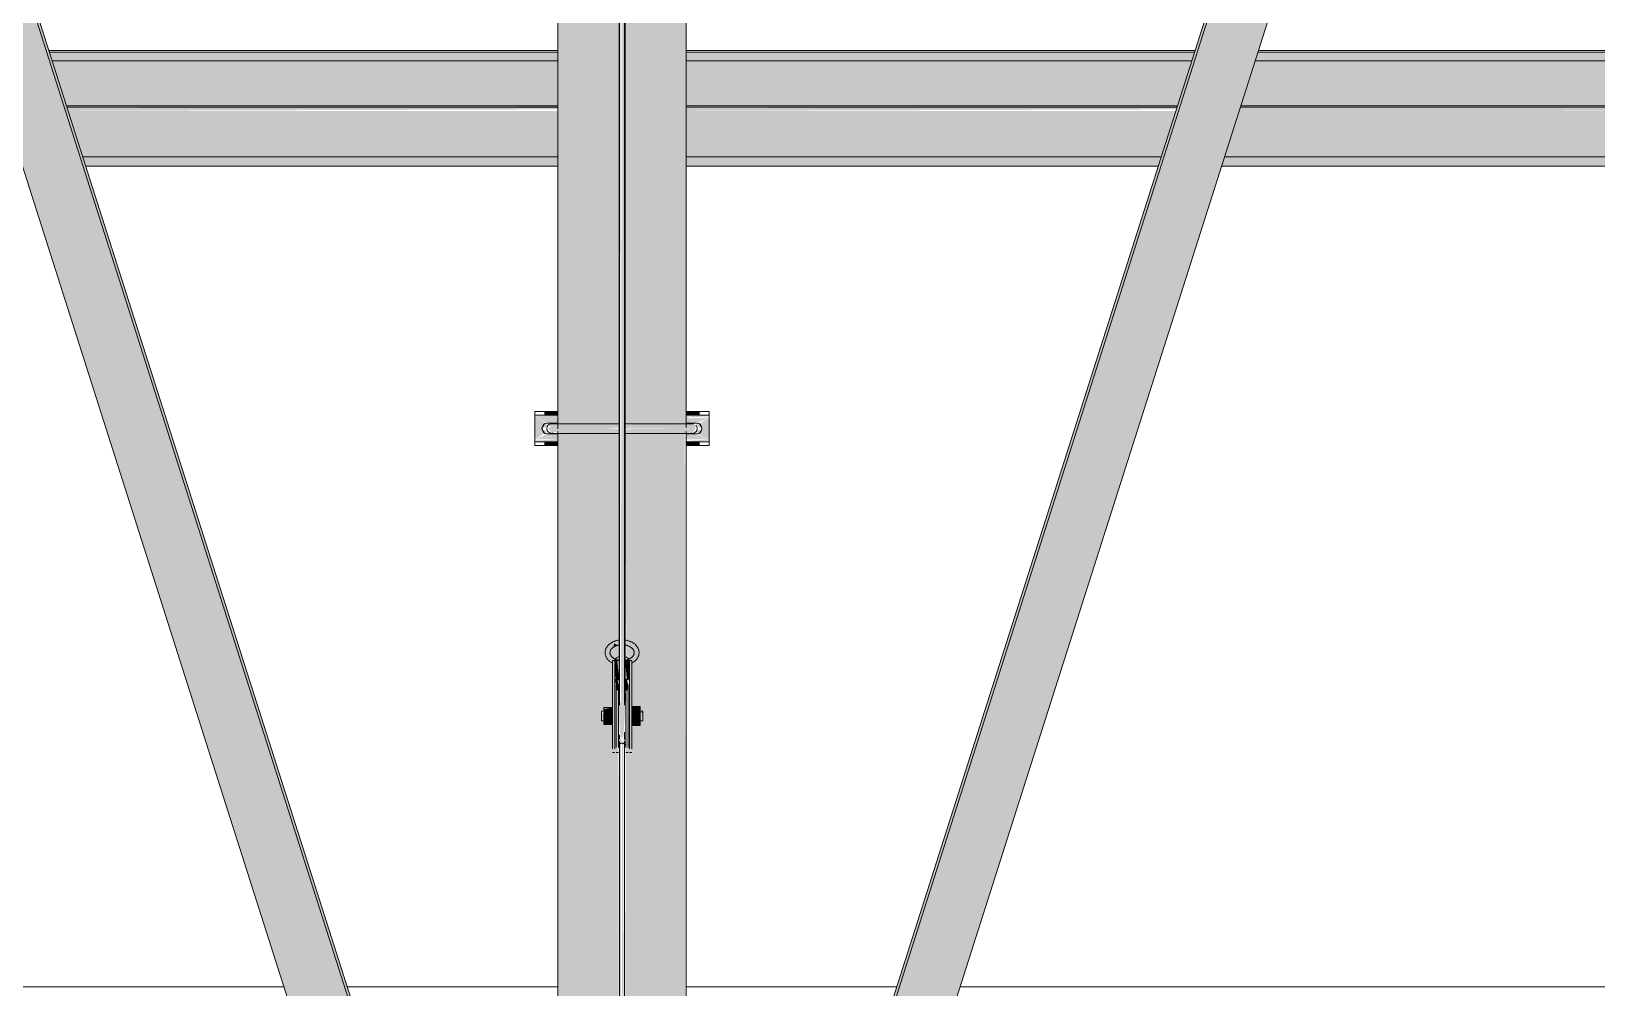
# Model space of a CAD drawing. Header units: inches. Extents: x -54880 to -186, y -265 to 853.
# Drawn here: x -25652.6 to -25571.9, y 196.2 to 245.5 of the extents above; entities that cross this region are included whole.
import ezdxf

# ---------------------------------------------------------------- set-up
doc = ezdxf.new("R2010")
doc.units = ezdxf.units.IN
doc.header["$MEASUREMENT"] = 0
doc.layers.add('Q-SPCQ', color=91, linetype='Continuous', lineweight=9)
doc.layers.add('S-BEAM', color=12, linetype='Continuous', lineweight=9)

# ---------------------------------------------------------------- blocks, each defined once
blk = doc.blocks.new('Girt_Z - 8_D-904143-Section 13')
at = {"layer": 'S-BEAM'}
h = blk.add_hatch(color=256, dxfattribs=at)
h.paths.add_polyline_path([(-22801.255, 243.949), (-22801.255, 244.398), (-22813.89, 244.398), (-22813.89, 243.949), (-22804.378, 243.949)], flags=0)
h.paths.add_polyline_path([(-25906.663, 243.949), (-25885.483, 243.949), (-25885.717, 244.398), (-25940.544, 244.398), (-25940.544, 243.949), (-25906.835, 243.949)], flags=0)
h.paths.add_polyline_path([(-25971.89, 243.949), (-25968.544, 243.949), (-25968.544, 244.398), (-25971.89, 244.398)], flags=0)
h.paths.add_polyline_path([(-22841.89, 243.949), (-22841.89, 244.398), (-23076.89, 244.398), (-23076.89, 243.949), (-22908.055, 243.949)], flags=0)
h.paths.add_polyline_path([(-23094.89, 243.949), (-23094.89, 244.398), (-23366.39, 244.398), (-23366.39, 243.949), (-23184.529, 243.949)], flags=0)
h.paths.add_polyline_path([(-25883.369, 243.949), (-25851.816, 243.949), (-25851.618, 244.398), (-25883.603, 244.398)], flags=0)
h.paths.add_polyline_path([(-23384.39, 243.949), (-23384.39, 244.398), (-23655.89, 244.398), (-23655.89, 243.949), (-23461.003, 243.949)], flags=0)
h.paths.add_polyline_path([(-23673.89, 243.949), (-23673.89, 244.398), (-23945.39, 244.398), (-23945.39, 243.949), (-23737.477, 243.949)], flags=0)
h.paths.add_polyline_path([(-23963.39, 243.949), (-23963.39, 244.398), (-24234.89, 244.398), (-24234.89, 243.949), (-24013.951, 243.949)], flags=0)
h.paths.add_polyline_path([(-24252.89, 243.949), (-24252.89, 244.398), (-24524.39, 244.398), (-24524.39, 243.949), (-24290.425, 243.949)], flags=0)
h.paths.add_polyline_path([(-25815.703, 243.949), (-25785.394, 243.949), (-25785.721, 244.398), (-25815.703, 244.398), (-25815.703, 244.214)], flags=0)
h.paths.add_polyline_path([(-24542.39, 243.949), (-24542.39, 244.398), (-24693.063, 244.398), (-24693.297, 243.949), (-24566.899, 243.949)], flags=0)
h.paths.add_polyline_path([(-24695.412, 243.949), (-24695.178, 244.398), (-24756.356, 244.398), (-24756.369, 243.949), (-24705.136, 243.949)], flags=0)
h.paths.add_polyline_path([(-25785.008, 243.949), (-25716.167, 243.949), (-25715.573, 244.398), (-25785.335, 244.398)], flags=0)
h.paths.add_polyline_path([(-24763.078, 243.949), (-24763.078, 244.398), (-24793.059, 244.398), (-24793.386, 243.949), (-24765.615, 243.949)], flags=0)
h.paths.add_polyline_path([(-24793.772, 243.949), (-24793.446, 244.398), (-24813.89, 244.398), (-24813.89, 243.949), (-24808.814, 243.949)], flags=0)
h.paths.add_polyline_path([(-24831.89, 243.949), (-24831.89, 244.398), (-24863.208, 244.398), (-24862.613, 243.949), (-24843.373, 243.949)], flags=0)
h.paths.add_polyline_path([(-25715.753, 243.949), (-25700.39, 243.949), (-25700.39, 244.398), (-25715.158, 244.398)], flags=0)
h.paths.add_polyline_path([(-24863.028, 243.949), (-24863.622, 244.398), (-24923.815, 244.398), (-24923.958, 243.949), (-24911.69, 243.949)], flags=0)
h.paths.add_polyline_path([(-25682.39, 243.949), (-25654.822, 243.949), (-25654.966, 244.398), (-25682.39, 244.398)], flags=0)
h.paths.add_polyline_path([(-25651.551, 243.949), (-25625.486, 243.949), (-25625.486, 244.398), (-25651.694, 244.398)], flags=0)
h.paths.add_polyline_path([(-25618.861, 243.949), (-25592.797, 243.949), (-25592.654, 244.398), (-25618.861, 244.398)], flags=0)
h.paths.add_polyline_path([(-25577.736, 243.949), (-25410.89, 243.949), (-25410.89, 244.398), (-25589.382, 244.398), (-25589.526, 243.949), (-25580.582, 243.949)], flags=0)
h.paths.add_polyline_path([(-24927.229, 243.949), (-24927.086, 244.398), (-24953.294, 244.398), (-24953.294, 243.949), (-24947.051, 243.949)], flags=0)
h.paths.add_polyline_path([(-24959.919, 243.949), (-24959.919, 244.398), (-24986.127, 244.398), (-24985.984, 243.949), (-24964.331, 243.949)], flags=0)
h.paths.add_polyline_path([(-25392.89, 243.949), (-25121.39, 243.949), (-25121.39, 244.398), (-25392.89, 244.398)], flags=0)
h.paths.add_polyline_path([(-25103.39, 243.949), (-24989.255, 243.949), (-24989.398, 244.398), (-25103.39, 244.398)], flags=0)
h = blk.add_hatch(color=256, dxfattribs=at)
h.paths.add_polyline_path([(-25971.89, 241.629), (-25968.544, 241.629), (-25968.544, 243.949), (-25971.89, 243.949), (-25971.89, 241.963)], flags=0)
h.paths.add_polyline_path([(-25940.544, 241.629), (-25884.274, 241.629), (-25885.483, 243.949), (-25940.544, 243.949), (-25940.544, 243)], flags=0)
h.paths.add_polyline_path([(-25882.16, 241.629), (-25852.777, 241.629), (-25852.193, 243.095), (-25851.816, 243.949), (-25883.369, 243.949)], flags=0)
h.paths.add_polyline_path([(-25815.703, 241.629), (-25783.707, 241.629), (-25785.394, 243.949), (-25815.703, 243.949)], flags=0)
h.paths.add_polyline_path([(-25783.32, 241.629), (-25719.237, 241.629), (-25716.167, 243.949), (-25785.008, 243.949)], flags=0)
h.paths.add_polyline_path([(-24524.39, 241.629), (-24252.89, 241.629), (-24252.89, 243.949), (-24524.39, 243.949)], flags=0)
h.paths.add_polyline_path([(-24542.39, 241.629), (-24542.39, 243.949), (-24693.297, 243.949), (-24694.506, 241.629), (-24566.899, 241.629)], flags=0)
h.paths.add_polyline_path([(-25718.823, 241.629), (-25700.39, 241.629), (-25700.39, 243.949), (-25715.753, 243.949)], flags=0)
h.paths.add_polyline_path([(-25682.39, 241.629), (-25654.082, 241.629), (-25654.822, 243.949), (-25682.39, 243.949)], flags=0)
h.paths.add_polyline_path([(-24696.62, 241.629), (-24695.412, 243.949), (-24756.369, 243.949), (-24756.435, 241.629), (-24705.136, 241.629)], flags=0)
h.paths.add_polyline_path([(-25650.811, 241.629), (-25625.486, 241.629), (-25625.486, 243.949), (-25651.551, 243.949)], flags=0)
h.paths.add_polyline_path([(-25618.861, 241.629), (-25593.537, 241.629), (-25592.797, 243.949), (-25618.861, 243.949)], flags=0)
h.paths.add_polyline_path([(-25577.736, 241.629), (-25410.89, 241.629), (-25410.89, 243.949), (-25589.526, 243.949), (-25590.266, 241.629), (-25580.582, 241.629)], flags=0)
h.paths.add_polyline_path([(-24763.078, 241.629), (-24763.078, 243.949), (-24793.386, 243.949), (-24795.074, 241.629), (-24765.615, 241.629)], flags=0)
h.paths.add_polyline_path([(-24795.46, 241.629), (-24793.772, 243.949), (-24813.89, 243.949), (-24813.89, 241.629), (-24808.814, 241.629)], flags=0)
h.paths.add_polyline_path([(-25392.89, 241.629), (-25121.39, 241.629), (-25121.39, 243.949), (-25392.89, 243.949)], flags=0)
h.paths.add_polyline_path([(-24831.89, 241.629), (-24831.89, 243.949), (-24862.613, 243.949), (-24859.543, 241.629), (-24843.373, 241.629)], flags=0)
h.paths.add_polyline_path([(-25103.39, 241.629), (-24988.515, 241.629), (-24989.255, 243.949), (-25103.39, 243.949)], flags=0)
h.paths.add_polyline_path([(-24985.244, 241.629), (-24959.919, 241.629), (-24959.919, 243.949), (-24985.984, 243.949)], flags=0)
h.paths.add_polyline_path([(-24859.958, 241.629), (-24863.028, 243.949), (-24923.958, 243.949), (-24924.698, 241.629), (-24911.69, 241.629)], flags=0)
h.paths.add_polyline_path([(-24953.294, 241.629), (-24927.969, 241.629), (-24927.229, 243.949), (-24953.294, 243.949)], flags=0)
h.paths.add_polyline_path([(-24234.89, 241.629), (-23963.39, 241.629), (-23963.39, 243.949), (-24234.89, 243.949)], flags=0)
h.paths.add_polyline_path([(-22801.255, 241.629), (-22801.255, 243.949), (-22813.89, 243.949), (-22813.89, 241.629), (-22804.378, 241.629)], flags=0)
h.paths.add_polyline_path([(-22841.89, 241.629), (-22841.89, 243.949), (-23076.89, 243.949), (-23076.89, 241.629), (-22908.055, 241.629)], flags=0)
h.paths.add_polyline_path([(-23094.89, 241.629), (-23094.89, 243.949), (-23366.39, 243.949), (-23366.39, 241.629), (-23184.529, 241.629)], flags=0)
h.paths.add_polyline_path([(-23384.39, 241.629), (-23384.39, 243.949), (-23655.89, 243.949), (-23655.89, 241.629), (-23461.003, 241.629)], flags=0)
h.paths.add_polyline_path([(-23673.89, 241.629), (-23673.89, 243.949), (-23945.39, 243.949), (-23945.39, 241.629), (-23737.477, 241.629)], flags=0)
h = blk.add_hatch(color=256, dxfattribs=at)
h.paths.add_polyline_path([(-24959.919, 241.367), (-24959.919, 241.555), (-24985.204, 241.504), (-24985.16, 241.367), (-24964.331, 241.367)], flags=0)
h.paths.add_polyline_path([(-25968.544, 241.367), (-25968.544, 241.555), (-25971.89, 241.524), (-25971.89, 241.367)], flags=0)
h.paths.add_polyline_path([(-25940.544, 241.367), (-25884.182, 241.451), (-25884.236, 241.555), (-25940.544, 241.523), (-25940.544, 241.452)], flags=0)
h.paths.add_polyline_path([(-22801.255, 241.367), (-22801.255, 241.555), (-22813.89, 241.53), (-22813.89, 241.367), (-22804.378, 241.367)], flags=0)
h.paths.add_polyline_path([(-25882.024, 241.367), (-25852.837, 241.45), (-25852.888, 241.555), (-25882.105, 241.522), (-25882.067, 241.451)], flags=0)
h.paths.add_polyline_path([(-22841.89, 241.367), (-22841.89, 241.555), (-23076.89, 241.53), (-23076.89, 241.367), (-22908.055, 241.367)], flags=0)
h.paths.add_polyline_path([(-25815.703, 241.367), (-25783.575, 241.448), (-25783.653, 241.555), (-25815.703, 241.521), (-25815.703, 241.449)], flags=0)
h.paths.add_polyline_path([(-23094.89, 241.367), (-23094.89, 241.555), (-23366.39, 241.472), (-23366.39, 241.367), (-23184.529, 241.367)], flags=0)
h.paths.add_polyline_path([(-25783.13, 241.367), (-25719.479, 241.446), (-25719.335, 241.555), (-25783.241, 241.52), (-25783.189, 241.448)], flags=0)
h.paths.add_polyline_path([(-23384.39, 241.367), (-23384.39, 241.555), (-23655.89, 241.478), (-23655.89, 241.367), (-23461.003, 241.367)], flags=0)
h.paths.add_polyline_path([(-25719.169, 241.367), (-25700.39, 241.446), (-25700.39, 241.555), (-25718.968, 241.519), (-25719.064, 241.446)], flags=0)
h.paths.add_polyline_path([(-23673.89, 241.367), (-23673.89, 241.555), (-23945.39, 241.484), (-23945.39, 241.367), (-23737.477, 241.367)], flags=0)
h.paths.add_polyline_path([(-25682.39, 241.367), (-25654.024, 241.445), (-25654.059, 241.555), (-25682.39, 241.518), (-25682.39, 241.445)], flags=0)
h.paths.add_polyline_path([(-25650.728, 241.367), (-25625.486, 241.444), (-25625.486, 241.555), (-25650.776, 241.518), (-25650.752, 241.444)], flags=0)
h.paths.add_polyline_path([(-25618.861, 241.367), (-25593.596, 241.443), (-25593.56, 241.555), (-25618.861, 241.517), (-25618.861, 241.444)], flags=0)
h.paths.add_polyline_path([(-25577.736, 241.367), (-25410.89, 241.438), (-25410.89, 241.555), (-25590.301, 241.516), (-25590.349, 241.367), (-25580.582, 241.367)], flags=0)
h.paths.add_polyline_path([(-23963.39, 241.367), (-23963.39, 241.555), (-24234.89, 241.49), (-24234.89, 241.367), (-24013.951, 241.367)], flags=0)
h.paths.add_polyline_path([(-25392.89, 241.367), (-25121.39, 241.43), (-25121.39, 241.555), (-25392.89, 241.512), (-25392.89, 241.438)], flags=0)
h.paths.add_polyline_path([(-25103.39, 241.367), (-24988.45, 241.427), (-24988.491, 241.555), (-25103.39, 241.507), (-25103.39, 241.43)], flags=0)
h.paths.add_polyline_path([(-24252.89, 241.367), (-24252.89, 241.555), (-24524.39, 241.495), (-24524.39, 241.367), (-24290.425, 241.367)], flags=0)
h.paths.add_polyline_path([(-24953.294, 241.367), (-24928.034, 241.425), (-24927.993, 241.555), (-24953.294, 241.504), (-24953.294, 241.426)], flags=0)
h.paths.add_polyline_path([(-24924.782, 241.367), (-24859.686, 241.423), (-24859.86, 241.555), (-24924.738, 241.503), (-24924.763, 241.425)], flags=0)
h.paths.add_polyline_path([(-24542.39, 241.367), (-24542.39, 241.555), (-24694.574, 241.499), (-24694.642, 241.367), (-24566.899, 241.367)], flags=0)
h.paths.add_polyline_path([(-24859.197, 241.367), (-24831.89, 241.422), (-24831.89, 241.555), (-24859.375, 241.502), (-24859.271, 241.423)], flags=0)
h.paths.add_polyline_path([(-24813.89, 241.367), (-24795.611, 241.421), (-24795.514, 241.555), (-24813.89, 241.501), (-24813.89, 241.422)], flags=0)
h.paths.add_polyline_path([(-24795.264, 241.367), (-24763.078, 241.421), (-24763.078, 241.555), (-24795.167, 241.501), (-24795.225, 241.421)], flags=0)
h.paths.add_polyline_path([(-24755.313, 241.367), (-24696.73, 241.419), (-24696.659, 241.555), (-24756.439, 241.5), (-24756.443, 241.367), (-24755.568, 241.367)], flags=0)
h = blk.add_hatch(color=256, dxfattribs=at)
h.paths.add_polyline_path([(-25410.89, 239), (-25410.89, 241.367), (-25590.349, 241.367), (-25591.104, 239), (-25534.558, 239)], flags=0)
h.paths.add_polyline_path([(-24987.677, 239), (-24988.431, 241.367), (-25103.39, 241.367), (-25103.39, 239), (-24998.199, 239)], flags=0)
h.paths.add_polyline_path([(-25968.544, 239), (-25968.544, 241.367), (-25971.89, 241.367), (-25971.89, 239)], flags=0)
h.paths.add_polyline_path([(-25940.544, 239), (-25882.905, 239), (-25884.138, 241.367), (-25940.544, 241.367), (-25940.544, 239.083)], flags=0)
h.paths.add_polyline_path([(-25121.39, 239), (-25121.39, 241.367), (-25392.89, 241.367), (-25392.89, 239), (-25258.084, 239)], flags=0)
h.paths.add_polyline_path([(-24984.405, 239), (-24959.919, 239), (-24959.919, 241.367), (-24985.16, 241.367)], flags=0)
h.paths.add_polyline_path([(-24953.294, 239), (-24928.808, 239), (-24928.053, 241.367), (-24953.294, 241.367)], flags=0)
h.paths.add_polyline_path([(-25594.375, 239), (-25593.62, 241.367), (-25618.861, 241.367), (-25618.861, 239), (-25603.677, 239)], flags=0)
h.paths.add_polyline_path([(-24925.537, 239), (-24856.479, 239), (-24859.612, 241.367), (-24924.782, 241.367)], flags=0)
h.paths.add_polyline_path([(-25880.791, 239), (-25853.658, 239), (-25852.921, 241.367), (-25882.024, 241.367)], flags=0)
h.paths.add_polyline_path([(-25625.486, 239), (-25625.486, 241.367), (-25650.728, 241.367), (-25649.973, 239), (-25629.596, 239)], flags=0)
h.paths.add_polyline_path([(-24524.39, 239), (-24252.89, 239), (-24252.89, 241.367), (-24524.39, 241.367)], flags=0)
h.paths.add_polyline_path([(-24542.39, 239), (-24542.39, 241.367), (-24694.642, 241.367), (-24695.875, 239), (-24566.899, 239)], flags=0)
h.paths.add_polyline_path([(-25822.601, 239), (-25822.328, 239.045), (-25822.328, 239.323), (-25822.571, 239.045)], flags=0)
h.paths.add_polyline_path([(-25815.703, 239), (-25781.795, 239), (-25783.517, 241.367), (-25815.703, 241.367), (-25815.703, 240.51)], flags=0)
h.paths.add_polyline_path([(-24697.99, 239), (-24696.757, 241.367), (-24756.443, 241.367), (-24756.453, 239), (-24705.136, 239)], flags=0)
h.paths.add_polyline_path([(-25781.408, 239), (-25722.716, 239), (-25719.584, 241.367), (-25783.13, 241.367)], flags=0)
h.paths.add_polyline_path([(-24763.078, 239), (-24763.078, 241.367), (-24795.264, 241.367), (-24796.986, 239), (-24765.615, 239)], flags=0)
h.paths.add_polyline_path([(-24797.372, 239), (-24795.65, 241.367), (-24813.89, 241.367), (-24813.89, 239), (-24808.814, 239)], flags=0)
h.paths.add_polyline_path([(-24831.89, 239), (-24831.89, 241.367), (-24859.197, 241.367), (-24856.065, 239), (-24843.373, 239)], flags=0)
h.paths.add_polyline_path([(-25722.301, 239), (-25700.39, 239), (-25700.39, 241.367), (-25719.169, 241.367)], flags=0)
h.paths.add_polyline_path([(-25682.39, 239), (-25653.244, 239), (-25653.999, 241.367), (-25682.39, 241.367)], flags=0)
h.paths.add_polyline_path([(-24234.89, 239), (-23963.39, 239), (-23963.39, 241.367), (-24234.89, 241.367)], flags=0)
h.paths.add_polyline_path([(-23945.39, 239), (-23673.89, 239), (-23673.89, 241.367), (-23945.39, 241.367)], flags=0)
h.paths.add_polyline_path([(-23655.89, 239), (-23384.39, 239), (-23384.39, 241.367), (-23655.89, 241.367)], flags=0)
h.paths.add_polyline_path([(-22801.255, 239), (-22801.255, 241.367), (-22813.89, 241.367), (-22813.89, 239), (-22804.378, 239)], flags=0)
h.paths.add_polyline_path([(-23366.39, 239), (-23094.89, 239), (-23094.89, 241.367), (-23366.39, 241.367)], flags=0)
h.paths.add_polyline_path([(-23076.89, 239), (-22841.89, 239), (-22841.89, 241.367), (-23076.89, 241.367)], flags=0)
h = blk.add_hatch(color=256, dxfattribs=at)
h.paths.add_polyline_path([(-25625.486, 241.555), (-25625.486, 241.629), (-25629.596, 241.555)], flags=0)
h.paths.add_polyline_path([(-25700.39, 241.555), (-25700.39, 241.629), (-25707.355, 241.555)], flags=0)
h.paths.add_polyline_path([(-25719.335, 241.555), (-25719.237, 241.629), (-25741.914, 241.555)], flags=0)
h.paths.add_polyline_path([(-25783.653, 241.555), (-25783.707, 241.629), (-25810.212, 241.555)], flags=0)
h.paths.add_polyline_path([(-24542.39, 241.555), (-24542.39, 241.629), (-24566.899, 241.555)], flags=0)
h.paths.add_polyline_path([(-22801.255, 241.555), (-22801.255, 241.629), (-22804.378, 241.555)], flags=0)
h.paths.add_polyline_path([(-22841.89, 241.555), (-22841.89, 241.629), (-22908.055, 241.555)], flags=0)
h = blk.add_hatch(color=256, dxfattribs=at)
h.paths.add_polyline_path([(-25121.39, 238.518), (-25121.39, 239), (-25392.89, 239), (-25392.89, 238.518), (-25258.084, 238.518)], flags=0)
h.paths.add_polyline_path([(-25001.045, 238.518), (-24987.523, 238.518), (-24987.677, 239), (-25103.39, 239), (-25103.39, 238.518)], flags=0)
h.paths.add_polyline_path([(-25971.89, 238.518), (-25968.544, 238.518), (-25968.544, 239), (-25971.89, 239), (-25971.89, 238.632)], flags=0)
h.paths.add_polyline_path([(-25940.544, 238.518), (-25882.654, 238.518), (-25882.905, 239), (-25940.544, 239)], flags=0)
h.paths.add_polyline_path([(-25410.89, 238.518), (-25410.89, 239), (-25591.104, 239), (-25591.258, 238.518), (-25534.558, 238.518)], flags=0)
h.paths.add_polyline_path([(-24984.252, 238.518), (-24959.919, 238.518), (-24959.919, 239), (-24984.405, 239)], flags=0)
h.paths.add_polyline_path([(-24953.294, 238.518), (-24928.962, 238.518), (-24928.808, 239), (-24953.294, 239)], flags=0)
h.paths.add_polyline_path([(-25594.529, 238.518), (-25594.375, 239), (-25618.861, 239), (-25618.861, 238.518), (-25603.677, 238.518)], flags=0)
h.paths.add_polyline_path([(-25880.54, 238.518), (-25853.82, 238.518), (-25853.658, 239), (-25880.791, 239)], flags=0)
h.paths.add_polyline_path([(-24925.69, 238.518), (-24855.841, 238.518), (-24856.479, 239), (-24925.537, 239)], flags=0)
h.paths.add_polyline_path([(-25625.486, 238.518), (-25625.486, 239), (-25649.973, 239), (-25649.819, 238.518), (-25629.596, 238.518)], flags=0)
h.paths.add_polyline_path([(-24524.39, 238.518), (-24252.89, 238.518), (-24252.89, 239), (-24524.39, 239)], flags=0)
h.paths.add_polyline_path([(-25822.328, 238.518), (-25822.328, 239), (-25822.601, 239), (-25822.923, 238.518), (-25822.571, 238.518)], flags=0)
h.paths.add_polyline_path([(-24542.39, 238.518), (-24542.39, 239), (-24695.875, 239), (-24696.127, 238.518), (-24566.899, 238.518)], flags=0)
h.paths.add_polyline_path([(-25815.703, 238.518), (-25781.444, 238.518), (-25781.795, 239), (-25815.703, 239)], flags=0)
h.paths.add_polyline_path([(-24698.241, 238.518), (-24697.99, 239), (-24756.453, 239), (-24756.453, 238.518), (-24705.136, 238.518)], flags=0)
h.paths.add_polyline_path([(-25781.058, 238.518), (-25723.354, 238.518), (-25722.716, 239), (-25781.408, 239)], flags=0)
h.paths.add_polyline_path([(-24763.078, 238.518), (-24763.078, 239), (-24796.986, 239), (-24797.336, 238.518), (-24765.615, 238.518)], flags=0)
h.paths.add_polyline_path([(-24797.723, 238.518), (-24797.372, 239), (-24813.89, 239), (-24813.89, 238.518), (-24808.814, 238.518)], flags=0)
h.paths.add_polyline_path([(-24831.89, 238.518), (-24831.89, 239), (-24856.065, 239), (-24855.427, 238.518), (-24843.373, 238.518)], flags=0)
h.paths.add_polyline_path([(-25722.939, 238.518), (-25700.39, 238.518), (-25700.39, 239), (-25722.301, 239)], flags=0)
h.paths.add_polyline_path([(-25682.39, 238.518), (-25653.09, 238.518), (-25653.244, 239), (-25682.39, 239)], flags=0)
h.paths.add_polyline_path([(-24234.89, 238.518), (-23963.39, 238.518), (-23963.39, 239), (-24234.89, 239)], flags=0)
h.paths.add_polyline_path([(-23945.39, 238.518), (-23673.89, 238.518), (-23673.89, 239), (-23945.39, 239)], flags=0)
h.paths.add_polyline_path([(-23655.89, 238.518), (-23384.39, 238.518), (-23384.39, 239), (-23655.89, 239)], flags=0)
h.paths.add_polyline_path([(-23366.39, 238.518), (-23094.89, 238.518), (-23094.89, 239), (-23366.39, 239)], flags=0)
h.paths.add_polyline_path([(-23076.89, 238.518), (-22841.89, 238.518), (-22841.89, 239), (-23076.89, 239)], flags=0)
h.paths.add_polyline_path([(-22813.89, 238.518), (-22801.255, 238.518), (-22801.255, 239), (-22813.89, 239)], flags=0)
for p, q in [((-25625.486, 244.482), (-25651.721, 244.482)), ((-25625.486, 244.398), (-25651.694, 244.398)), ((-25625.486, 243.949), (-25651.551, 243.949)), ((-25592.627, 244.482), (-25618.861, 244.482)), ((-25592.654, 244.398), (-25618.861, 244.398)), ((-25592.797, 243.949), (-25618.861, 243.949)), ((-25410.89, 243.949), (-25589.526, 243.949)), ((-25410.89, 244.398), (-25589.382, 244.398)), ((-25410.89, 244.482), (-25589.356, 244.482)), ((-25625.486, 241.629), (-25650.811, 241.629)), ((-25625.486, 241.555), (-25650.787, 241.555)), ((-25593.537, 241.629), (-25618.861, 241.629)), ((-25593.56, 241.555), (-25618.861, 241.555)), ((-25410.89, 241.555), (-25590.289, 241.555)), ((-25410.89, 241.629), (-25590.266, 241.629)), ((-25649.973, 239), (-25625.486, 239)), ((-25618.861, 239), (-25594.375, 239)), ((-25591.104, 239), (-25410.89, 239)), ((-25625.486, 238.518), (-25649.819, 238.518)), ((-25594.529, 238.518), (-25618.861, 238.518)), ((-25410.89, 238.518), (-25591.258, 238.518))]:
    blk.add_line(p, q, dxfattribs=at)
blk = doc.blocks.new('Girt_Z - 8_D-V12-Section 13')
at = {"layer": 'S-BEAM'}
for p, q in [((-25639.605, 196.232), (-25682.39, 196.232)), ((-25625.486, 196.232), (-25636.333, 196.232)), ((-25608.014, 196.232), (-25618.861, 196.232)), ((-25410.89, 196.232), (-25604.743, 196.232))]:
    blk.add_line(p, q, dxfattribs=at)
blk = doc.blocks.new('Basketball_Backstop-Performance_Sports_Systems-3103-Ceiling_Hung - 27_-0_ to 27_-11 7_8_-652462-Section 13')
at = {"layer": 'Q-SPCQ'}
h = blk.add_hatch(color=256, dxfattribs=at)
h.paths.add_polyline_path([(-25627.273, 157.563), (-25625.39, 157.563), (-25625.39, 160.188), (-25628.11, 160.188)], flags=0)
h.paths.add_polyline_path([(-25629.425, 164.313), (-25626.288, 164.313), (-25663.62, 281.375), (-25664.812, 281.375), (-25665.504, 279.828), (-25666.078, 279.242), (-25629.596, 164.849)], flags=0)
for points in [[(-25626.288, 164.313), (-25626.154, 164.313), (-25663.487, 281.375), (-25663.62, 281.375), (-25626.663, 165.49)], [(-25618.194, 164.313), (-25618.06, 164.313), (-25580.727, 281.375), (-25580.861, 281.375), (-25617.818, 165.49)], [(-25626.174, 225.687), (-25625.486, 225.687), (-25625.486, 225.875), (-25626.174, 225.875)], [(-25618.174, 225.687), (-25618.174, 225.875), (-25618.861, 225.875), (-25618.861, 225.687)], [(-25626.174, 224.125), (-25625.486, 224.125), (-25625.486, 224.312), (-25626.174, 224.312)], [(-25618.174, 224.125), (-25618.174, 224.312), (-25618.861, 224.312), (-25618.861, 224.125)], [(-25622.611, 213.766), (-25622.39, 213.831), (-25622.579, 213.933)], [(-25622.544, 211.919), (-25622.544, 213.056), (-25622.669, 213.056), (-25622.669, 211.919)], [(-25621.794, 211.919), (-25621.669, 211.919), (-25621.669, 213.056), (-25621.794, 213.056), (-25621.794, 212.377)], [(-25622.544, 208.574), (-25622.544, 211.694), (-25622.669, 211.694), (-25622.669, 208.574)], [(-25622.356, 211.509), (-25622.356, 211.807), (-25622.481, 211.807), (-25622.481, 211.509)], [(-25622.481, 208.559), (-25622.356, 208.559), (-25622.356, 211.509), (-25622.481, 211.509), (-25622.481, 208.857)], [(-25622.044, 211.435), (-25622.013, 211.482), (-25622.044, 211.482)], [(-25621.856, 211.509), (-25621.856, 211.807), (-25621.981, 211.807), (-25621.981, 211.509)], [(-25621.981, 208.559), (-25621.856, 208.559), (-25621.856, 211.509), (-25621.981, 211.509), (-25621.981, 208.857)], [(-25621.669, 208.574), (-25621.669, 211.694), (-25621.794, 211.694), (-25621.794, 208.574)], [(-25622.325, 210.936), (-25622.294, 210.944), (-25622.325, 210.944)], [(-25621.231, 210.314), (-25621.231, 210.671), (-25621.669, 210.671), (-25621.669, 210.314)], [(-25622.669, 210.183), (-25622.669, 210.621), (-25623.106, 210.554), (-25623.106, 210.183)], [(-25623.106, 209.746), (-25622.669, 209.746), (-25622.693, 210.183), (-25623.106, 210.183), (-25623.106, 210.033)], [(-25621.231, 209.826), (-25621.231, 210.314), (-25621.669, 210.314), (-25621.669, 209.826)], [(-25621.106, 210.36), (-25621.106, 210.425), (-25621.231, 210.36)], [(-25621.669, 209.695), (-25621.231, 209.695), (-25621.231, 209.826), (-25621.669, 209.826)], [(-25622.169, 145.856), (-25622.061, 145.965), (-25622.044, 146.074), (-25622.106, 208.891), (-25622.169, 208.884), (-25622.169, 146.735)]]:
    blk.add_hatch(color=256, dxfattribs=at).paths.add_polyline_path(points, flags=0)
h = blk.add_hatch(color=256, dxfattribs=at)
h.paths.add_polyline_path([(-25625.126, 157.563), (-25622.294, 157.563), (-25622.294, 160.188), (-25625.39, 160.188), (-25625.374, 157.563)], flags=0)
h.paths.add_polyline_path([(-25620.718, 157.563), (-25618.958, 157.563), (-25618.974, 160.188), (-25622.044, 160.188), (-25622.044, 157.563), (-25620.957, 157.563)], flags=0)
h.paths.add_polyline_path([(-25622.356, 208.884), (-25622.294, 209.122), (-25622.356, 209.061)], flags=0)
h.paths.add_polyline_path([(-25623.323, 224.76), (-25623.656, 224.794), (-25623.479, 224.771)], flags=0)
h.paths.add_polyline_path([(-25625.486, 164.313), (-25622.294, 164.313), (-25622.356, 208.559), (-25622.481, 208.574), (-25622.544, 208.574), (-25622.669, 208.574), (-25622.669, 209.746), (-25623.106, 209.746), (-25623.117, 209.942), (-25623.231, 210.006), (-25623.231, 210.425), (-25623.106, 210.425), (-25623.031, 210.621), (-25622.669, 210.621), (-25622.669, 211.694), (-25622.544, 211.694), (-25622.544, 211.919), (-25622.669, 211.919), (-25622.611, 213.056), (-25622.356, 213.056), (-25622.325, 224.751), (-25625.486, 224.751), (-25625.486, 165.49)], flags=0)
h.paths.add_polyline_path([(-25618.861, 164.313), (-25618.936, 224.792), (-25619.937, 224.75), (-25622.013, 224.75), (-25621.948, 213.056), (-25621.669, 213.056), (-25621.669, 211.919), (-25621.794, 211.919), (-25621.794, 211.694), (-25621.669, 211.641), (-25621.669, 210.671), (-25621.231, 210.671), (-25621.231, 210.425), (-25621.106, 210.36), (-25621.106, 209.942), (-25621.231, 209.942), (-25621.317, 209.695), (-25621.669, 209.641), (-25621.669, 208.574), (-25621.794, 208.574), (-25621.856, 208.559), (-25621.981, 208.559), (-25622.044, 164.313), (-25618.894, 164.313)], flags=0)
h.paths.add_polyline_path([(-25622.544, 210.425), (-25622.481, 210.474), (-25622.544, 210.426)], flags=0)
h.paths.add_polyline_path([(-25622.356, 210.933), (-25622.325, 210.944), (-25622.356, 210.944)], flags=0)
h.paths.add_polyline_path([(-25622.013, 211.459), (-25621.981, 211.509), (-25622.013, 211.482)], flags=0)
h.paths.add_polyline_path([(-25622.611, 213.766), (-25622.544, 213.914), (-25622.39, 213.831), (-25622.544, 213.786)], flags=0)
h.paths.add_polyline_path([(-25621.025, 225.241), (-25620.869, 225.204), (-25620.957, 225.236)], flags=0)
h.paths.add_polyline_path([(-25619.801, 225.187), (-25618.861, 225.248), (-25618.861, 281.375), (-25621.231, 281.295), (-25621.231, 281.179), (-25621.106, 281.114), (-25621.106, 280.696), (-25621.231, 280.696), (-25621.317, 280.45), (-25621.669, 280.364), (-25621.669, 279.238), (-25621.231, 279.192), (-25621.231, 278.991), (-25621.106, 278.927), (-25621.106, 278.509), (-25621.231, 278.509), (-25621.317, 278.262), (-25621.669, 278.208), (-25621.669, 277.141), (-25621.794, 277.141), (-25621.856, 277.126), (-25621.981, 277.126), (-25622.013, 225.249), (-25619.832, 225.195)], flags=0)
h.paths.add_polyline_path([(-25622.356, 277.451), (-25622.325, 277.628), (-25622.356, 277.628)], flags=0)
h.paths.add_polyline_path([(-25623.656, 225.189), (-25622.325, 225.271), (-25622.356, 277.126), (-25622.481, 277.141), (-25622.544, 277.141), (-25622.669, 277.141), (-25622.669, 278.312), (-25623.106, 278.312), (-25623.117, 278.509), (-25623.231, 278.573), (-25623.231, 278.991), (-25623.106, 278.991), (-25623.02, 279.187), (-25622.669, 279.192), (-25622.669, 280.432), (-25623.106, 280.432), (-25623.117, 280.696), (-25623.231, 280.761), (-25623.231, 281.179), (-25623.106, 281.19), (-25623.117, 281.375), (-25625.486, 281.375), (-25625.448, 225.231), (-25624.853, 225.234), (-25623.559, 225.204)], flags=0)
h.paths.add_polyline_path([(-25622.544, 278.991), (-25622.481, 279.041), (-25622.544, 278.993)], flags=0)
h.paths.add_polyline_path([(-25621.856, 278.991), (-25621.794, 278.991), (-25621.856, 279.121)], flags=0)
h.paths.add_polyline_path([(-25622.356, 279.5), (-25622.32, 279.579), (-25622.356, 279.511)], flags=0)
h.paths.add_polyline_path([(-25622.018, 280.022), (-25621.981, 280.076), (-25622.018, 280.049)], flags=0)
h = blk.add_hatch(color=256, dxfattribs=at)
h.paths.add_polyline_path([(-25618.958, 157.563), (-25617.075, 157.563), (-25616.238, 160.188), (-25618.958, 160.188)], flags=0)
h.paths.add_polyline_path([(-25614.923, 164.313), (-25577.757, 280.925), (-25579.159, 281.375), (-25580.727, 281.375), (-25618.06, 164.313)], flags=0)
h = blk.add_hatch(color=256, dxfattribs=at)
h.paths.add_polyline_path([(-25622.169, 210.929), (-25622.257, 279.574), (-25622.294, 279.489), (-25622.229, 210.944), (-25622.169, 210.929)], flags=0)
h.paths.add_polyline_path([(-25622.294, 279.643), (-25622.169, 279.952), (-25622.233, 280.288), (-25622.294, 280.288), (-25622.294, 279.749)], flags=0)
h = blk.add_hatch(color=256, dxfattribs=at)
h.paths.add_polyline_path([(-25622.169, 210.929), (-25622.044, 210.944), (-25622.107, 279.596), (-25622.169, 279.649), (-25622.169, 211.205)], flags=0)
h.paths.add_polyline_path([(-25622.044, 279.643), (-25622.107, 280.078), (-25622.169, 280.19), (-25622.081, 279.735), (-25622.044, 279.643)], flags=0)
h = blk.add_hatch(color=256, dxfattribs=at)
h.paths.add_polyline_path([(-25625.58, 225.562), (-25625.486, 225.628), (-25625.486, 225.687), (-25626.674, 225.625), (-25626.674, 225.562), (-25626.09, 225.562)], flags=0)
h.paths.add_polyline_path([(-25618.861, 225.562), (-25617.674, 225.625), (-25617.674, 225.687), (-25618.861, 225.621), (-25618.861, 225.591)], flags=0)
h = blk.add_hatch(color=256, dxfattribs=at)
h.paths.add_polyline_path([(-25626.674, 224.437), (-25625.486, 224.437), (-25625.507, 224.728)], flags=0)
h.paths.add_polyline_path([(-25626.674, 224.437), (-25625.58, 224.719), (-25626.018, 224.719)], flags=0)
h.paths.add_polyline_path([(-25626.674, 224.437), (-25626.158, 224.756), (-25626.289, 224.927), (-25626.261, 225.141), (-25626.09, 225.272), (-25626.674, 225.562)], flags=0)
h.paths.add_polyline_path([(-25617.674, 225.562), (-25618.861, 225.518), (-25618.84, 225.272)], flags=0)
h.paths.add_polyline_path([(-25617.674, 224.437), (-25617.674, 225.562), (-25618.19, 225.244), (-25618.059, 225.073), (-25618.087, 224.859), (-25618.257, 224.728)], flags=0)
h.paths.add_polyline_path([(-25617.674, 224.437), (-25618.33, 224.719), (-25618.768, 224.719)], flags=0)
h.paths.add_polyline_path([(-25618.861, 224.437), (-25617.674, 224.437), (-25618.861, 224.728), (-25618.861, 224.482)], flags=0)
h.paths.add_polyline_path([(-25626.674, 225.562), (-25626.018, 225.281), (-25625.58, 225.281)], flags=0)
h.paths.add_polyline_path([(-25625.486, 225.263), (-25625.486, 225.562), (-25626.674, 225.562), (-25625.507, 225.272)], flags=0)
h.paths.add_polyline_path([(-25618.768, 225.281), (-25618.33, 225.281), (-25617.674, 225.562)], flags=0)
h = blk.add_hatch(color=256, dxfattribs=at)
h.paths.add_polyline_path([(-25618.358, 224.608), (-25618.369, 224.616), (-25618.644, 224.679)], flags=0)
h.paths.add_polyline_path([(-25626.117, 224.676), (-25626.032, 224.728), (-25626.09, 224.907), (-25626.261, 224.926), (-25626.135, 224.706)], flags=0)
h.paths.add_polyline_path([(-25618.231, 224.676), (-25618.131, 224.962), (-25618.332, 224.875), (-25618.257, 224.688)], flags=0)
h.paths.add_polyline_path([(-25625.564, 224.714), (-25625.507, 224.805), (-25625.565, 224.728)], flags=0)
h.paths.add_polyline_path([(-25618.049, 225.002), (-25618.159, 225.199), (-25618.257, 225.312), (-25618.315, 225.272), (-25618.257, 225.093), (-25618.059, 225.006)], flags=0)
h.paths.add_polyline_path([(-25626.299, 225.002), (-25626.015, 225.125), (-25626.117, 225.324), (-25626.297, 225.012)], flags=0)
h.paths.add_polyline_path([(-25625.711, 225.315), (-25625.704, 225.321), (-25625.979, 225.384)], flags=0)
h = blk.add_hatch(color=256, dxfattribs=at)
h.paths.add_polyline_path([(-25622.881, 225), (-25622.325, 225.046), (-25622.325, 225.242), (-25623.656, 225.243), (-25625.821, 225.231), (-25625.963, 225), (-25623.117, 225)], flags=0)
h.paths.add_polyline_path([(-25618.385, 225), (-25618.424, 225.217), (-25619.188, 225.248), (-25620.001, 225.239), (-25622.013, 225.2), (-25622.013, 225), (-25618.533, 225)], flags=0)
h = blk.add_hatch(color=256, dxfattribs=at)
h.paths.add_polyline_path([(-25618.861, 224.312), (-25617.674, 224.375), (-25617.674, 224.437), (-25618.861, 224.353), (-25618.861, 224.313)], flags=0)
h.paths.add_polyline_path([(-25625.486, 224.312), (-25625.507, 224.437), (-25626.674, 224.375), (-25626.674, 224.312), (-25626.174, 224.312)], flags=0)
h = blk.add_hatch(color=256, dxfattribs=at)
h.paths.add_polyline_path([(-25624.364, 224.75), (-25622.325, 224.758), (-25622.325, 225), (-25625.963, 225), (-25625.814, 224.77), (-25625.603, 224.817), (-25625.094, 224.751), (-25624.401, 224.75)], flags=0)
h.paths.add_polyline_path([(-25619.984, 224.75), (-25618.534, 224.77), (-25618.385, 225), (-25622.013, 224.964), (-25622.013, 224.759), (-25620.957, 224.759)], flags=0)
h = blk.add_hatch(color=256, dxfattribs=at)
h.paths.add_polyline_path([(-25622.325, 212.083), (-25622.41, 213.056), (-25622.544, 213.056), (-25622.503, 212.083), (-25622.333, 212.083)], flags=0)
h.paths.add_polyline_path([(-25621.834, 212.083), (-25621.794, 212.083), (-25621.794, 213.056), (-25622.014, 213.056), (-25621.926, 212.083)], flags=0)
h = blk.add_hatch(color=256, dxfattribs=at)
h.paths.add_polyline_path([(-25622.356, 211.641), (-25622.325, 211.641), (-25622.411, 212.083), (-25622.544, 212.061), (-25622.481, 211.807), (-25622.356, 211.807)], flags=0)
h.paths.add_polyline_path([(-25622.013, 211.641), (-25621.981, 211.641), (-25621.954, 211.807), (-25621.856, 211.807), (-25621.926, 212.083), (-25622.013, 212.083), (-25622.013, 211.807)], flags=0)
h = blk.add_hatch(color=256, dxfattribs=at)
h.paths.add_polyline_path([(-25622.356, 208.884), (-25622.169, 208.894), (-25622.258, 209.061)], flags=0)
h.paths.add_polyline_path([(-25621.981, 208.884), (-25622.108, 209.061), (-25622.079, 208.889), (-25622.05, 208.888)], flags=0)
h.paths.add_polyline_path([(-25622.258, 209.061), (-25622.105, 209.069), (-25621.981, 210.933), (-25622.356, 210.933), (-25622.282, 209.246), (-25622.233, 209.328), (-25622.257, 209.069)], flags=0)
h = blk.add_hatch(color=256, dxfattribs=at)
h.paths.add_polyline_path([(-25621.856, 209.942), (-25621.794, 210.023), (-25621.856, 209.95)], flags=0)
h.paths.add_polyline_path([(-25622.544, 209.942), (-25622.481, 210.006), (-25622.544, 209.958)], flags=0)
h.paths.add_polyline_path([(-25623.231, 209.942), (-25623.106, 210.006), (-25623.117, 210.36), (-25623.231, 210.308), (-25623.231, 209.967)], flags=0)
h.paths.add_polyline_path([(-25621.106, 209.942), (-25621.106, 210.36), (-25621.231, 210.308), (-25621.231, 209.942)], flags=0)
h = blk.add_hatch(color=256, dxfattribs=at)
h.paths.add_polyline_path([(-25622.169, 208.894), (-25622.233, 209.062), (-25622.231, 209.011), (-25622.169, 208.895)], flags=0)
h.paths.add_polyline_path([(-25622.169, 145.856), (-25622.233, 208.891), (-25622.294, 208.884), (-25622.227, 145.882), (-25622.197, 145.862)], flags=0)
for p, q in [((-25626.288, 164.313), (-25663.62, 281.375)), ((-25626.154, 164.313), (-25663.487, 281.375)), ((-25625.486, 281.375), (-25625.486, 224.989)), ((-25618.861, 225.045), (-25618.861, 281.375)), ((-25580.861, 281.375), (-25618.194, 164.313)), ((-25618.06, 164.313), (-25580.727, 281.375)), ((-25614.923, 164.313), (-25577.736, 280.918)), ((-25629.425, 164.313), (-25666.098, 279.305)), ((-25622.294, 279.542), (-25622.294, 210.741)), ((-25622.044, 210.741), (-25622.044, 279.542)), ((-25622.325, 277.783), (-25622.325, 210.936)), ((-25622.013, 211.459), (-25622.013, 277.965)), ((-25626.674, 225.875), (-25626.674, 225.687)), ((-25626.674, 225.875), (-25626.674, 225.719)), ((-25626.674, 225.875), (-25626.174, 225.875)), ((-25626.674, 225.562), (-25626.674, 225.687)), ((-25626.174, 225.687), (-25626.674, 225.687)), ((-25626.674, 224.437), (-25626.674, 225.562)), ((-25626.162, 225.246), (-25626.302, 225.004)), ((-25626.174, 225.875), (-25625.486, 225.875)), ((-25625.486, 225.687), (-25626.174, 225.687)), ((-25626.018, 225.281), (-25625.58, 225.281)), ((-25618.861, 225.875), (-25618.174, 225.875)), ((-25618.174, 225.687), (-25618.861, 225.687)), ((-25618.768, 225.281), (-25618.33, 225.281)), ((-25618.046, 225.004), (-25618.186, 225.246)), ((-25618.174, 225.875), (-25617.674, 225.875)), ((-25617.674, 225.687), (-25618.174, 225.687)), ((-25617.674, 225.687), (-25617.674, 225.875)), ((-25617.674, 225.719), (-25617.674, 225.875)), ((-25617.674, 225.687), (-25617.674, 225.562)), ((-25617.674, 225.562), (-25617.674, 224.437)), ((-25626.674, 224.312), (-25626.674, 224.437)), ((-25626.302, 224.996), (-25626.162, 224.754)), ((-25625.58, 224.719), (-25626.018, 224.719)), ((-25625.486, 224.839), (-25625.486, 164.313)), ((-25618.861, 164.313), (-25618.861, 224.839)), ((-25618.33, 224.719), (-25618.768, 224.719)), ((-25618.186, 224.754), (-25618.046, 224.996)), ((-25617.674, 224.437), (-25617.674, 224.312)), ((-25626.674, 224.312), (-25626.674, 224.125)), ((-25626.674, 224.312), (-25626.174, 224.312)), ((-25626.674, 224.281), (-25626.674, 224.125)), ((-25626.174, 224.125), (-25626.674, 224.125)), ((-25626.174, 224.312), (-25625.486, 224.312)), ((-25625.486, 224.125), (-25626.174, 224.125)), ((-25618.861, 224.312), (-25618.174, 224.312)), ((-25618.174, 224.125), (-25618.861, 224.125)), ((-25618.174, 224.312), (-25617.674, 224.312)), ((-25617.674, 224.125), (-25618.174, 224.125)), ((-25617.674, 224.125), (-25617.674, 224.312)), ((-25617.674, 224.125), (-25617.674, 224.281)), ((-25622.669, 211.919), (-25622.669, 213.056)), ((-25622.669, 213.056), (-25622.544, 213.056)), ((-25622.544, 213.056), (-25622.303, 213.056)), ((-25622.544, 213.056), (-25622.544, 211.919)), ((-25622.06, 213.056), (-25621.794, 213.056)), ((-25621.794, 211.919), (-25621.794, 213.056)), ((-25621.794, 213.056), (-25621.669, 213.056)), ((-25621.669, 213.056), (-25621.669, 211.919)), ((-25622.669, 208.491), (-25622.669, 211.919)), ((-25622.303, 212.083), (-25622.544, 212.083)), ((-25622.544, 211.919), (-25622.544, 211.694)), ((-25622.544, 211.919), (-25622.544, 208.491)), ((-25622.356, 212.058), (-25622.481, 212.058)), ((-25622.481, 211.509), (-25622.481, 211.807)), ((-25622.481, 208.559), (-25622.481, 211.509)), ((-25622.356, 211.807), (-25622.356, 211.509)), ((-25622.356, 211.509), (-25622.356, 208.559)), ((-25621.794, 212.083), (-25622.034, 212.083)), ((-25621.856, 212.058), (-25621.981, 212.058)), ((-25621.981, 211.509), (-25621.981, 211.807)), ((-25621.981, 208.559), (-25621.981, 211.509)), ((-25621.856, 211.807), (-25621.856, 211.509)), ((-25621.856, 211.509), (-25621.856, 208.559)), ((-25621.794, 208.491), (-25621.794, 211.919)), ((-25621.794, 211.919), (-25621.794, 211.694)), ((-25621.669, 211.919), (-25621.669, 208.491)), ((-25622.013, 210.936), (-25622.013, 211.368)), ((-25621.669, 210.671), (-25621.231, 210.671)), ((-25621.231, 210.671), (-25621.231, 210.314)), ((-25622.669, 210.433), (-25623.231, 210.433)), ((-25623.231, 210.36), (-25623.231, 210.425)), ((-25623.231, 209.942), (-25623.231, 210.36)), ((-25623.231, 209.933), (-25622.669, 209.933)), ((-25623.106, 210.183), (-25623.106, 210.621)), ((-25623.106, 210.621), (-25622.669, 210.621)), ((-25623.106, 209.746), (-25623.106, 210.183)), ((-25622.669, 210.183), (-25623.106, 210.183)), ((-25621.106, 210.433), (-25621.669, 210.433)), ((-25621.669, 210.314), (-25621.231, 210.314)), ((-25621.669, 209.933), (-25621.106, 209.933)), ((-25621.231, 210.314), (-25621.231, 209.826)), ((-25621.106, 210.425), (-25621.106, 210.36)), ((-25621.106, 210.36), (-25621.106, 209.942)), ((-25623.106, 209.746), (-25622.669, 209.746)), ((-25622.294, 209.226), (-25622.294, 208.997)), ((-25622.044, 208.977), (-25622.044, 209.362)), ((-25621.231, 209.826), (-25621.669, 209.826)), ((-25621.669, 209.695), (-25621.231, 209.695)), ((-25621.231, 209.826), (-25621.231, 209.695)), ((-25622.669, 208.308), (-25622.544, 208.308)), ((-25622.481, 208.308), (-25622.356, 208.308)), ((-25622.294, 208.887), (-25622.294, 145.456)), ((-25622.044, 145.456), (-25622.044, 208.887)), ((-25621.981, 208.308), (-25621.856, 208.308)), ((-25621.794, 208.308), (-25621.669, 208.308))]:
    blk.add_line(p, q, dxfattribs=at)
at = {"layer": 'Q-SPCQ', "flags": 128}
for points in [[(-25622.299, 225.25), (-25622.425, 225.25), (-25622.569, 225.25), (-25622.713, 225.25), (-25622.856, 225.25), (-25622.998, 225.25), (-25623.138, 225.25), (-25623.277, 225.25), (-25623.414, 225.25), (-25623.549, 225.25), (-25623.682, 225.25), (-25623.813, 225.25), (-25623.941, 225.25), (-25624.066, 225.25), (-25624.188, 225.25), (-25624.307, 225.25), (-25624.423, 225.25), (-25624.535, 225.25), (-25624.643, 225.25), (-25624.747, 225.25), (-25624.847, 225.25), (-25624.943, 225.25), (-25625.034, 225.25), (-25625.121, 225.25), (-25625.203, 225.25), (-25625.28, 225.25), (-25625.352, 225.25), (-25625.42, 225.25), (-25625.482, 225.25), (-25625.538, 225.25), (-25625.589, 225.25), (-25625.635, 225.25), (-25625.676, 225.25), (-25625.71, 225.25), (-25625.739, 225.25), (-25625.763, 225.25), (-25625.78, 225.25), (-25625.792, 225.25), (-25625.798, 225.25), (-25625.799, 225.25)], [(-25618.549, 225.25), (-25618.552, 225.25), (-25618.561, 225.25), (-25618.575, 225.25), (-25618.595, 225.25), (-25618.621, 225.25), (-25618.653, 225.25), (-25618.69, 225.25), (-25618.733, 225.25), (-25618.781, 225.25), (-25618.835, 225.25), (-25618.894, 225.25), (-25618.959, 225.25), (-25619.028, 225.25), (-25619.103, 225.25), (-25619.182, 225.25), (-25619.266, 225.25), (-25619.355, 225.25), (-25619.449, 225.25), (-25619.546, 225.25), (-25619.648, 225.25), (-25619.754, 225.25), (-25619.864, 225.25), (-25619.978, 225.25), (-25620.095, 225.25), (-25620.215, 225.25), (-25620.339, 225.25), (-25620.465, 225.25), (-25620.595, 225.25), (-25620.726, 225.25), (-25620.86, 225.25), (-25620.997, 225.25), (-25621.135, 225.25), (-25621.274, 225.25), (-25621.415, 225.25), (-25621.558, 225.25), (-25621.701, 225.25), (-25621.845, 225.25), (-25621.99, 225.25)], [(-25625.799, 224.75), (-25625.796, 224.75), (-25625.787, 224.75), (-25625.773, 224.75), (-25625.753, 224.75), (-25625.727, 224.75), (-25625.695, 224.75), (-25625.658, 224.75), (-25625.615, 224.75), (-25625.567, 224.75), (-25625.513, 224.75), (-25625.454, 224.75), (-25625.389, 224.75), (-25625.32, 224.75), (-25625.245, 224.75), (-25625.166, 224.75), (-25625.082, 224.75), (-25624.993, 224.75), (-25624.899, 224.75), (-25624.801, 224.75), (-25624.699, 224.75), (-25624.593, 224.75), (-25624.484, 224.75), (-25624.37, 224.75), (-25624.253, 224.75), (-25624.133, 224.75), (-25624.009, 224.75), (-25623.882, 224.75), (-25623.753, 224.75), (-25623.622, 224.75), (-25623.487, 224.75), (-25623.351, 224.75), (-25623.213, 224.75), (-25623.074, 224.75), (-25622.932, 224.75), (-25622.79, 224.75), (-25622.647, 224.75), (-25622.503, 224.75), (-25622.358, 224.75)], [(-25622.037, 224.75), (-25621.923, 224.75), (-25621.779, 224.75), (-25621.635, 224.75), (-25621.492, 224.75), (-25621.35, 224.75), (-25621.21, 224.75), (-25621.071, 224.75), (-25620.934, 224.75), (-25620.798, 224.75), (-25620.665, 224.75), (-25620.535, 224.75), (-25620.407, 224.75), (-25620.282, 224.75), (-25620.16, 224.75), (-25620.041, 224.75), (-25619.925, 224.75), (-25619.813, 224.75), (-25619.705, 224.75), (-25619.601, 224.75), (-25619.501, 224.75), (-25619.405, 224.75), (-25619.314, 224.75), (-25619.227, 224.75), (-25619.145, 224.75), (-25619.068, 224.75), (-25618.995, 224.75), (-25618.928, 224.75), (-25618.866, 224.75), (-25618.81, 224.75), (-25618.758, 224.75), (-25618.713, 224.75), (-25618.672, 224.75), (-25618.638, 224.75), (-25618.609, 224.75), (-25618.585, 224.75), (-25618.568, 224.75), (-25618.556, 224.75), (-25618.55, 224.75), (-25618.549, 224.75)], [(-25622.327, 214.098), (-25622.36, 214.093), (-25622.392, 214.087), (-25622.425, 214.081), (-25622.457, 214.073), (-25622.488, 214.064), (-25622.519, 214.055), (-25622.55, 214.044), (-25622.58, 214.033), (-25622.61, 214.02), (-25622.639, 214.007), (-25622.667, 213.993), (-25622.695, 213.978), (-25622.722, 213.963), (-25622.748, 213.946), (-25622.774, 213.929), (-25622.798, 213.911), (-25622.822, 213.892), (-25622.845, 213.872), (-25622.866, 213.851), (-25622.887, 213.83), (-25622.907, 213.808), (-25622.925, 213.785), (-25622.943, 213.762), (-25622.959, 213.737), (-25622.974, 213.713), (-25622.987, 213.687), (-25622.999, 213.661), (-25623.01, 213.635), (-25623.02, 213.608), (-25623.027, 213.581), (-25623.034, 213.553), (-25623.039, 213.525), (-25623.042, 213.497), (-25623.044, 213.469), (-25623.044, 213.453)], [(-25621.294, 213.453), (-25621.295, 213.482), (-25621.297, 213.51), (-25621.301, 213.538), (-25621.307, 213.566), (-25621.314, 213.593), (-25621.322, 213.62), (-25621.332, 213.647), (-25621.344, 213.673), (-25621.357, 213.699), (-25621.371, 213.724), (-25621.386, 213.749), (-25621.403, 213.772), (-25621.421, 213.796), (-25621.44, 213.818), (-25621.46, 213.84), (-25621.481, 213.861), (-25621.503, 213.881), (-25621.526, 213.9), (-25621.551, 213.919), (-25621.575, 213.937), (-25621.601, 213.954), (-25621.628, 213.97), (-25621.655, 213.985), (-25621.683, 214), (-25621.712, 214.014), (-25621.741, 214.026), (-25621.771, 214.038), (-25621.802, 214.049), (-25621.832, 214.059), (-25621.864, 214.068), (-25621.896, 214.076), (-25621.928, 214.084), (-25621.96, 214.09), (-25621.993, 214.096), (-25622.026, 214.1)], [(-25623.044, 213.453), (-25623.043, 213.425), (-25623.041, 213.397), (-25623.037, 213.369), (-25623.031, 213.341), (-25623.024, 213.314), (-25623.015, 213.286), (-25623.005, 213.26), (-25622.994, 213.234), (-25622.981, 213.208), (-25622.967, 213.183), (-25622.951, 213.158), (-25622.935, 213.134), (-25622.917, 213.111), (-25622.898, 213.089), (-25622.878, 213.067), (-25622.856, 213.046), (-25622.834, 213.026), (-25622.811, 213.006), (-25622.787, 212.988), (-25622.762, 212.97), (-25622.736, 212.953), (-25622.71, 212.937), (-25622.682, 212.921)], [(-25622.794, 213.453), (-25622.793, 213.468), (-25622.792, 213.482), (-25622.79, 213.496), (-25622.787, 213.51), (-25622.784, 213.524), (-25622.779, 213.539), (-25622.774, 213.553), (-25622.768, 213.567), (-25622.76, 213.582), (-25622.752, 213.596), (-25622.743, 213.61), (-25622.733, 213.624), (-25622.723, 213.638), (-25622.711, 213.652), (-25622.698, 213.666), (-25622.684, 213.68), (-25622.67, 213.693), (-25622.654, 213.706), (-25622.638, 213.718), (-25622.621, 213.731), (-25622.602, 213.743), (-25622.584, 213.754), (-25622.564, 213.765), (-25622.543, 213.776), (-25622.522, 213.786), (-25622.501, 213.795), (-25622.478, 213.804), (-25622.455, 213.813), (-25622.432, 213.82), (-25622.407, 213.827), (-25622.383, 213.834), (-25622.358, 213.839), (-25622.333, 213.844)], [(-25622.319, 213.06), (-25622.344, 213.065), (-25622.369, 213.07), (-25622.394, 213.076), (-25622.419, 213.083), (-25622.442, 213.09), (-25622.466, 213.098), (-25622.489, 213.107), (-25622.511, 213.116), (-25622.532, 213.126), (-25622.553, 213.136), (-25622.573, 213.147), (-25622.592, 213.158), (-25622.611, 213.17), (-25622.629, 213.182), (-25622.645, 213.194), (-25622.661, 213.207), (-25622.677, 213.22), (-25622.691, 213.234), (-25622.704, 213.247), (-25622.716, 213.261), (-25622.728, 213.275), (-25622.738, 213.289), (-25622.748, 213.303), (-25622.756, 213.318), (-25622.764, 213.332), (-25622.771, 213.346), (-25622.776, 213.361), (-25622.781, 213.375), (-25622.785, 213.389), (-25622.789, 213.403), (-25622.791, 213.417), (-25622.793, 213.432), (-25622.794, 213.446), (-25622.794, 213.453)], [(-25622.019, 213.847), (-25621.993, 213.842), (-25621.968, 213.837), (-25621.943, 213.831), (-25621.919, 213.824), (-25621.895, 213.817), (-25621.872, 213.809), (-25621.849, 213.8), (-25621.827, 213.791), (-25621.805, 213.781), (-25621.785, 213.771), (-25621.765, 213.76), (-25621.745, 213.749), (-25621.727, 213.737), (-25621.709, 213.725), (-25621.692, 213.713), (-25621.676, 213.7), (-25621.661, 213.687), (-25621.647, 213.673), (-25621.634, 213.66), (-25621.621, 213.646), (-25621.61, 213.632), (-25621.6, 213.618), (-25621.59, 213.603), (-25621.581, 213.589), (-25621.574, 213.575), (-25621.567, 213.561), (-25621.561, 213.546), (-25621.556, 213.532), (-25621.552, 213.518), (-25621.549, 213.504), (-25621.546, 213.489), (-25621.545, 213.475), (-25621.544, 213.461), (-25621.544, 213.453)], [(-25621.544, 213.453), (-25621.544, 213.439), (-25621.545, 213.425), (-25621.547, 213.411), (-25621.55, 213.397), (-25621.554, 213.383), (-25621.558, 213.368), (-25621.564, 213.354), (-25621.57, 213.34), (-25621.577, 213.325), (-25621.585, 213.311), (-25621.594, 213.297), (-25621.604, 213.283), (-25621.615, 213.269), (-25621.627, 213.255), (-25621.64, 213.241), (-25621.653, 213.227), (-25621.668, 213.214), (-25621.683, 213.201), (-25621.7, 213.188), (-25621.717, 213.176), (-25621.735, 213.164), (-25621.754, 213.153), (-25621.774, 213.142), (-25621.794, 213.131), (-25621.815, 213.121), (-25621.837, 213.112), (-25621.859, 213.103), (-25621.883, 213.094), (-25621.906, 213.087), (-25621.93, 213.08), (-25621.955, 213.073), (-25621.98, 213.068), (-25622.005, 213.063)], [(-25621.67, 212.914), (-25621.643, 212.928), (-25621.616, 212.944), (-25621.589, 212.961), (-25621.564, 212.978), (-25621.539, 212.996), (-25621.516, 213.015), (-25621.493, 213.035), (-25621.471, 213.056), (-25621.451, 213.077), (-25621.431, 213.099), (-25621.412, 213.122), (-25621.395, 213.145), (-25621.379, 213.169), (-25621.364, 213.194), (-25621.35, 213.22), (-25621.338, 213.246), (-25621.327, 213.272), (-25621.318, 213.299), (-25621.31, 213.326), (-25621.304, 213.354), (-25621.299, 213.382), (-25621.296, 213.41), (-25621.294, 213.438), (-25621.294, 213.453)], [(-25622.356, 211.683), (-25622.352, 211.676), (-25622.346, 211.668), (-25622.341, 211.661), (-25622.336, 211.655), (-25622.33, 211.648), (-25622.324, 211.642), (-25622.317, 211.636), (-25622.311, 211.63), (-25622.304, 211.624), (-25622.297, 211.619)], [(-25622.041, 211.619), (-25622.034, 211.624), (-25622.027, 211.63), (-25622.02, 211.636), (-25622.014, 211.642), (-25622.008, 211.648), (-25622.002, 211.655), (-25621.996, 211.662), (-25621.991, 211.669), (-25621.986, 211.676), (-25621.981, 211.683)], [(-25621.981, 208.683), (-25621.986, 208.69), (-25621.991, 208.698), (-25621.996, 208.705), (-25622.002, 208.711), (-25622.008, 208.718), (-25622.014, 208.724), (-25622.02, 208.73), (-25622.027, 208.736), (-25622.034, 208.742), (-25622.041, 208.747), (-25622.048, 208.752), (-25622.056, 208.757), (-25622.063, 208.761), (-25622.071, 208.765), (-25622.079, 208.769), (-25622.087, 208.772), (-25622.095, 208.775), (-25622.104, 208.778), (-25622.112, 208.781), (-25622.121, 208.783), (-25622.129, 208.784), (-25622.138, 208.786), (-25622.147, 208.787), (-25622.156, 208.788), (-25622.164, 208.788), (-25622.173, 208.788), (-25622.182, 208.788), (-25622.191, 208.787), (-25622.2, 208.786), (-25622.208, 208.784), (-25622.217, 208.783), (-25622.225, 208.78), (-25622.234, 208.778), (-25622.242, 208.775), (-25622.25, 208.772), (-25622.259, 208.769), (-25622.267, 208.765), (-25622.274, 208.761), (-25622.282, 208.757), (-25622.289, 208.752), (-25622.297, 208.747), (-25622.304, 208.742), (-25622.311, 208.736), (-25622.317, 208.73), (-25622.324, 208.724), (-25622.33, 208.718), (-25622.336, 208.711), (-25622.341, 208.705), (-25622.347, 208.698), (-25622.352, 208.69), (-25622.356, 208.683)]]:
    blk.add_lwpolyline(points, dxfattribs=at)
at = {"layer": 'Q-SPCQ'}
for centre, radius, start, end in [((-25626.018, 225), 0.281, 90, 270), ((-25625.799, 225), 0.25, 90, 270), ((-25625.58, 225), 0.281, 75, 90), ((-25618.768, 225), 0.281, 90, 105), ((-25618.549, 225), 0.25, 90, 105), ((-25618.549, 225), 0.25, 75, 90), ((-25618.33, 225), 0.281, 270, 90), ((-25625.799, 225), 0.25, 270, 285), ((-25625.58, 225), 0.281, 270, 285), ((-25618.768, 225), 0.281, 255, 270), ((-25618.549, 225), 0.25, 255, 270), ((-25618.549, 225), 0.25, 270, 45)]:
    blk.add_arc(centre, radius, start, end, dxfattribs=at)
for start_param, end_param in [(2.094395, 2.879793), (0.261799, 1.047198)]:
    blk.add_ellipse((-25622.169, 213.011), major_axis=(0.375, 0), ratio=0.707107, start_param=start_param, end_param=end_param, dxfattribs=at)

msp = doc.modelspace()

# ---------------------------------------------------------------- block references
at = {"layer": 'Q-SPCQ'}
msp.add_blockref('Basketball_Backstop-Performance_Sports_Systems-3103-Ceiling_Hung - 27_-0_ to 27_-11 7_8_-652462-Section 13', (0, 0), dxfattribs=at)
at = {"layer": 'S-BEAM'}
for name in ['Girt_Z - 8_D-904143-Section 13', 'Girt_Z - 8_D-V12-Section 13']:
    msp.add_blockref(name, (0, 0), dxfattribs=at)

doc.saveas('drawing.dxf')
